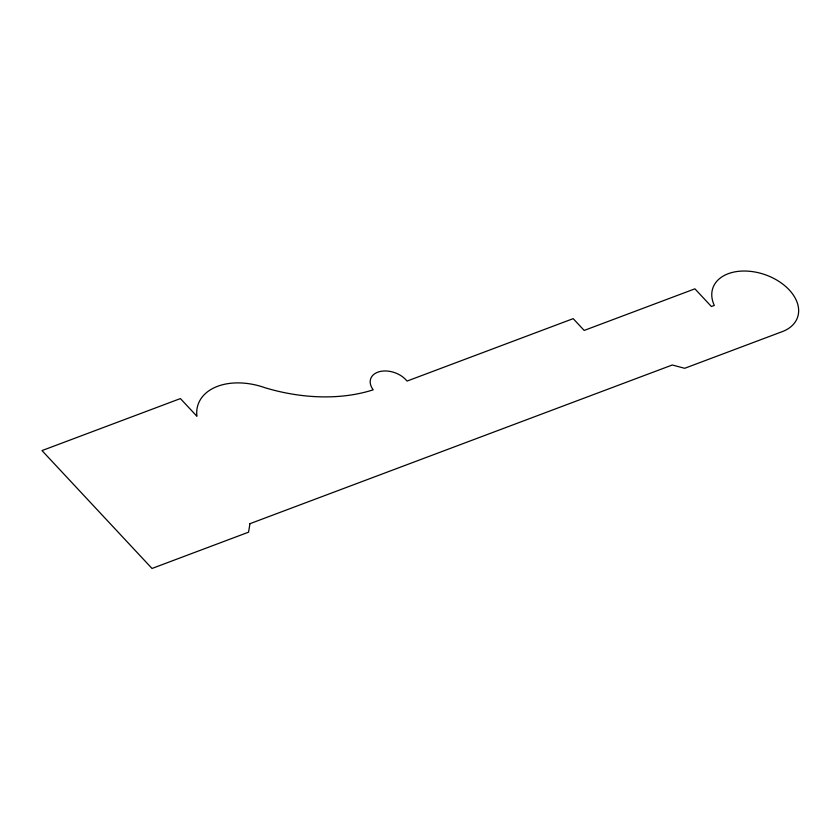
<?xml version="1.0" encoding="UTF-8"?>
<svg xmlns="http://www.w3.org/2000/svg" width="840" height="840" viewBox="0 0 840 840"><rect width="100%" height="100%" fill="white"/><g stroke="black" fill="none" stroke-linecap="round" stroke-linejoin="round"><path stroke-width="1.26" d="M249.963 523.688L248.546 532.182L152.009 568.46L42 450.587L180.411 398.58L196.907 416.262A56.921 37.716 19.1 0 1 264.968 387.723A149.205 98.868 19.1 0 0 373.202 389.812A20.59 13.639 19.1 0 1 378.326 371.983A20.59 13.639 19.1 0 1 405.279 379.124L407.085 381.066L573.174 318.654L584.178 330.435L694.9 288.834L711.407 306.516L714.294 305.424A44.814 29.694 19.1 0 1 736.606 271.572A44.814 29.694 19.1 0 1 792.425 293.748A44.814 29.694 19.1 0 1 781.231 332.01L684.684 368.298L672.263 365.001L249.963 523.688"/></g></svg>
